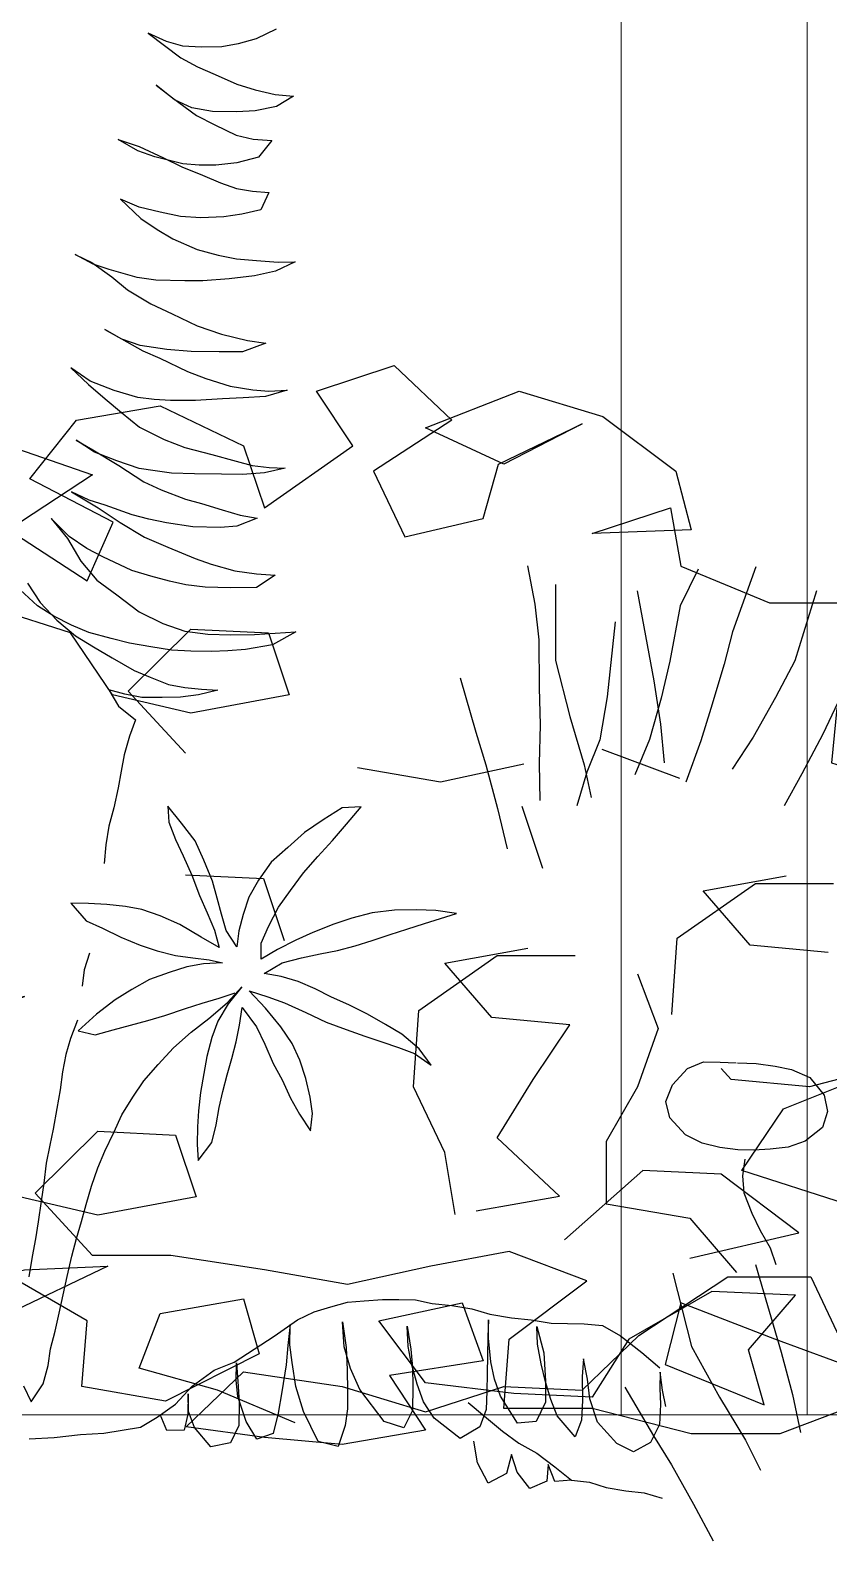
# Model space of a CAD drawing. Header units: metres. Extents: x -58 to 722, y -1100 to 345.
# Drawn here: x 31.441 to 31.763, y 123.288 to 123.897 of the extents above; entities that cross this region are included whole.
import ezdxf

# ---------------------------------------------------------------- set-up
doc = ezdxf.new("R2010")
doc.units = ezdxf.units.M
doc.header["$MEASUREMENT"] = 0
doc.layers.add('FSR_ARQ_005VEGETACION', color=64, linetype='Continuous')
doc.layers.add('FSR_ARQ_028JARDINERAS', color=133, linetype='Continuous')
doc.layers.add('FSR_ARQ_013VENTANAS', color=4, linetype='Continuous', lineweight=5)

# ---------------------------------------------------------------- blocks, each defined once
blk = doc.blocks.new('arbustos 01')
at = {"layer": 'FSR_ARQ_005VEGETACION', "color": 103}
for p, q in [((189.25576, -31.45133), (189.24681, -31.45566)), ((189.20661, -31.45682), (189.19845, -31.45312)), ((189.19845, -31.45312), (189.20573, -31.45869)), ((189.20573, -31.45869), (189.21301, -31.46426)), ((189.21393, -31.45897), (189.20661, -31.45682)), ((189.22213, -31.45943), (189.21393, -31.45897)), ((189.23137, -31.45921), (189.22213, -31.45943)), ((189.23874, -31.45794), (189.23137, -31.45921)), ((189.24681, -31.45566), (189.23874, -31.45794)), ((189.21301, -31.46426), (189.22047, -31.46829)), ((189.22047, -31.46829), (189.22846, -31.47165)), ((189.22846, -31.47165), (189.23815, -31.47606)), ((189.21019, -31.48303), (189.20207, -31.47642)), ((189.20207, -31.47642), (189.20934, -31.48216)), ((189.23815, -31.47606), (189.24632, -31.47856)), ((189.24632, -31.47856), (189.25536, -31.48057)), ((189.20934, -31.48216), (189.22001, -31.49)), ((189.218, -31.48656), (189.21019, -31.48303)), ((189.22721, -31.48822), (189.218, -31.48656)), ((189.25597, -31.48605), (189.24637, -31.48797)), ((189.25536, -31.48057), (189.26355, -31.48136)), ((189.26355, -31.48136), (189.25597, -31.48605)), ((189.22001, -31.49), (189.22833, -31.49422)), ((189.23815, -31.48837), (189.22721, -31.48822)), ((189.24637, -31.48797), (189.23815, -31.48837)), ((189.22833, -31.49422), (189.23784, -31.49879)), ((189.23784, -31.49879), (189.24551, -31.50061)), ((189.1938, -31.50589), (189.18498, -31.50081)), ((189.18498, -31.50081), (189.19434, -31.50385)), ((189.20146, -31.50856), (189.1938, -31.50589)), ((189.19434, -31.50385), (189.20522, -31.50895)), ((189.24551, -31.50061), (189.25388, -31.50123)), ((189.25388, -31.50123), (189.2478, -31.50868)), ((189.2139, -31.51163), (189.20146, -31.50856)), ((189.20522, -31.50895), (189.21354, -31.513)), ((189.21354, -31.513), (189.22272, -31.51671)), ((189.22124, -31.51225), (189.2139, -31.51163)), ((189.22877, -31.51235), (189.22124, -31.51225)), ((189.23819, -31.51128), (189.22877, -31.51235)), ((189.2478, -31.50868), (189.23819, -31.51128)), ((189.22272, -31.51671), (189.23088, -31.52024)), ((189.23088, -31.52024), (189.23803, -31.52273)), ((189.23803, -31.52273), (189.2452, -31.52386)), ((189.2452, -31.52386), (189.25254, -31.52447)), ((189.25254, -31.52447), (189.24884, -31.53228)), ((189.19432, -31.53103), (189.18599, -31.5275)), ((189.18599, -31.5275), (189.1951, -31.53617)), ((189.20386, -31.53338), (189.19432, -31.53103)), ((189.2129, -31.53522), (189.20386, -31.53338)), ((189.24884, -31.53228), (189.24044, -31.53422)), ((189.1951, -31.53617), (189.20239, -31.54106)), ((189.22195, -31.53585), (189.2129, -31.53522)), ((189.23239, -31.53548), (189.22195, -31.53585)), ((189.24044, -31.53422), (189.23239, -31.53548)), ((189.20239, -31.54106), (189.20951, -31.54526)), ((189.20951, -31.54526), (189.22039, -31.55002)), ((189.17379, -31.55657), (189.16564, -31.55236)), ((189.16564, -31.55236), (189.17312, -31.55588)), ((189.22039, -31.55002), (189.22976, -31.55254)), ((189.22976, -31.55254), (189.23794, -31.55419)), ((189.23794, -31.55419), (189.247, -31.555)), ((189.17312, -31.55588), (189.18209, -31.56233)), ((189.18094, -31.55906), (189.17379, -31.55657)), ((189.19355, -31.56265), (189.18094, -31.55906)), ((189.25548, -31.55973), (189.24605, -31.56183)), ((189.247, -31.555), (189.25673, -31.55582)), ((189.26426, -31.55558), (189.25548, -31.55973)), ((189.25673, -31.55582), (189.26426, -31.55558)), ((189.18209, -31.56233), (189.1892, -31.56807)), ((189.20191, -31.56379), (189.19355, -31.56265)), ((189.2149, -31.56414), (189.20191, -31.56379)), ((189.22293, -31.56408), (189.2149, -31.56414)), ((189.23474, -31.56321), (189.22293, -31.56408)), ((189.24605, -31.56183), (189.23474, -31.56321)), ((189.1892, -31.56807), (189.19954, -31.57436)), ((189.19954, -31.57436), (189.20923, -31.57894)), ((189.20923, -31.57894), (189.22044, -31.58422)), ((189.18667, -31.59026), (189.17904, -31.58588)), ((189.17904, -31.58588), (189.18888, -31.59149)), ((189.22044, -31.58422), (189.23133, -31.58796)), ((189.23133, -31.58796), (189.24292, -31.59085)), ((189.19484, -31.5931), (189.18667, -31.59026)), ((189.18888, -31.59149), (189.19601, -31.59551)), ((189.20679, -31.59481), (189.19484, -31.5931)), ((189.21772, -31.59581), (189.20679, -31.59481)), ((189.25111, -31.59199), (189.24063, -31.59595)), ((189.24292, -31.59085), (189.25111, -31.59199)), ((189.19601, -31.59551), (189.20366, -31.5987)), ((189.20366, -31.5987), (189.21606, -31.60468)), ((189.2302, -31.59598), (189.21772, -31.59581)), ((189.24063, -31.59595), (189.2302, -31.59598)), ((189.1724, -31.60904), (189.16376, -31.60311)), ((189.16376, -31.60311), (189.17169, -31.61057)), ((189.21606, -31.60468), (189.22422, -31.60787)), ((189.22422, -31.60787), (189.23512, -31.61126)), ((189.17169, -31.61057), (189.17913, -31.617)), ((189.18311, -31.61329), (189.1724, -31.60904)), ((189.19384, -31.61634), (189.18311, -31.61329)), ((189.23512, -31.61126), (189.24535, -31.61294)), ((189.24535, -31.61294), (189.25253, -31.61355)), ((189.26074, -31.61315), (189.25096, -31.61592)), ((189.25253, -31.61355), (189.26074, -31.61315)), ((189.17913, -31.617), (189.1864, -31.62308)), ((189.20118, -31.6173), (189.19384, -31.61634)), ((189.20836, -31.61774), (189.20118, -31.6173)), ((189.21964, -31.61772), (189.20836, -31.61774)), ((189.23179, -31.61703), (189.21964, -31.61772)), ((189.24103, -31.61647), (189.23179, -31.61703)), ((189.25096, -31.61592), (189.24103, -31.61647)), ((189.1864, -31.62308), (189.19452, -31.62969)), ((189.17436, -31.64087), (189.16623, -31.63546)), ((189.16623, -31.63546), (189.17369, -31.63984)), ((189.19452, -31.62969), (189.20556, -31.63514)), ((189.20556, -31.63514), (189.21491, -31.63886)), ((189.17369, -31.63984), (189.18522, -31.64683)), ((189.18439, -31.64477), (189.17436, -31.64087)), ((189.21491, -31.63886), (189.22701, -31.64193)), ((189.22701, -31.64193), (189.23791, -31.64498)), ((189.19444, -31.64816), (189.18439, -31.64477)), ((189.18522, -31.64683), (189.19641, -31.65417)), ((189.2016, -31.64928), (189.19444, -31.64816)), ((189.23791, -31.64498), (189.24507, -31.64679)), ((189.24507, -31.64679), (189.25258, -31.64775)), ((189.25975, -31.64802), (189.25049, -31.65011)), ((189.25258, -31.64775), (189.25975, -31.64802)), ((189.19641, -31.65417), (189.20422, -31.65769)), ((189.20894, -31.65023), (189.2016, -31.64928)), ((189.2192, -31.65054), (189.20894, -31.65023)), ((189.23133, -31.65071), (189.2192, -31.65054)), ((189.24074, -31.65084), (189.23133, -31.65071)), ((189.25049, -31.65011), (189.24074, -31.65084)), ((189.17202, -31.66238), (189.16403, -31.65869)), ((189.16403, -31.65869), (189.17607, -31.66586)), ((189.17916, -31.6647), (189.17202, -31.66238)), ((189.20422, -31.65769), (189.21511, -31.66194)), ((189.21511, -31.66194), (189.22226, -31.66392)), ((189.17607, -31.66586), (189.1859, -31.67232)), ((189.19125, -31.66897), (189.17916, -31.6647)), ((189.19874, -31.67095), (189.19125, -31.66897)), ((189.22226, -31.66392), (189.23163, -31.66678)), ((189.23163, -31.66678), (189.23963, -31.66912)), ((189.23963, -31.66912), (189.24731, -31.67042)), ((189.16307, -31.67868), (189.15498, -31.67053)), ((189.15498, -31.67053), (189.16221, -31.67952)), ((189.1859, -31.67232), (189.19675, -31.67896)), ((189.20659, -31.6726), (189.19874, -31.67095)), ((189.21836, -31.6743), (189.20659, -31.6726)), ((189.23084, -31.67464), (189.21836, -31.6743)), ((189.2382, -31.67405), (189.23084, -31.67464)), ((189.24731, -31.67042), (189.2382, -31.67405)), ((189.16221, -31.67952), (189.16822, -31.68969)), ((189.17087, -31.68408), (189.16307, -31.67868)), ((189.19675, -31.67896), (189.20729, -31.68338)), ((189.16822, -31.68969), (189.17546, -31.69817)), ((189.17817, -31.68777), (189.17087, -31.68408)), ((189.19108, -31.69393), (189.17817, -31.68777)), ((189.20729, -31.68338), (189.21954, -31.68851)), ((189.21954, -31.68851), (189.22668, -31.691)), ((189.19959, -31.69644), (189.19108, -31.69393)), ((189.20794, -31.69861), (189.19959, -31.69644)), ((189.22668, -31.691), (189.23724, -31.69405)), ((189.23724, -31.69405), (189.24697, -31.69538)), ((189.25534, -31.696), (189.24689, -31.70153)), ((189.24697, -31.69538), (189.25534, -31.696)), ((189.1488, -31.70977), (189.13918, -31.70075)), ((189.14432, -31.69962), (189.15002, -31.70825)), ((189.17546, -31.69817), (189.18443, -31.70479)), ((189.21527, -31.70025), (189.20794, -31.69861)), ((189.22398, -31.70139), (189.21527, -31.70025)), ((189.23526, -31.70171), (189.22398, -31.70139)), ((189.24689, -31.70153), (189.23526, -31.70171)), ((189.15609, -31.71432), (189.1488, -31.70977)), ((189.15002, -31.70825), (189.15743, -31.71622)), ((189.18443, -31.70479), (189.19442, -31.71244)), ((189.16407, -31.71836), (189.15609, -31.71432)), ((189.15743, -31.71622), (189.16589, -31.72317)), ((189.19442, -31.71244), (189.20495, -31.71772)), ((189.17189, -31.72171), (189.16407, -31.71836)), ((189.16589, -31.72317), (189.17386, -31.72807)), ((189.18177, -31.72441), (189.17189, -31.72171)), ((189.20495, -31.71772), (189.21482, -31.7211)), ((189.21482, -31.7211), (189.22523, -31.72244)), ((189.22523, -31.72244), (189.23548, -31.72275)), ((189.23548, -31.72275), (189.24609, -31.72255)), ((189.24609, -31.72255), (189.25533, -31.72199)), ((189.26457, -31.72143), (189.25406, -31.72727)), ((189.25533, -31.72199), (189.26457, -31.72143)), ((189.19012, -31.72641), (189.18177, -31.72441)), ((189.19968, -31.72807), (189.19012, -31.72641)), ((189.20889, -31.72957), (189.19968, -31.72807)), ((189.2176, -31.73003), (189.20889, -31.72957)), ((189.22683, -31.73015), (189.2176, -31.73003)), ((189.23419, -31.72991), (189.22683, -31.73015)), ((189.24206, -31.72933), (189.23419, -31.72991)), ((189.25406, -31.72727), (189.24206, -31.72933))]:
    blk.add_line(p, q, dxfattribs=at)
at = {"layer": 'FSR_ARQ_005VEGETACION', "color": 104}
for p, q in [((189.36845, -31.69174), (189.37175, -31.709)), ((189.44489, -31.69324), (189.43688, -31.70968)), ((189.47072, -31.6923), (189.46024, -31.72136)), ((189.38101, -31.70024), (189.38097, -31.73427)), ((189.41752, -31.70304), (189.42497, -31.74328)), ((189.49785, -31.70297), (189.48825, -31.73436)), ((189.37175, -31.709), (189.37347, -31.72497)), ((189.43688, -31.70968), (189.43218, -31.73452)), ((189.40765, -31.71693), (189.40408, -31.75051)), ((189.46024, -31.72136), (189.45646, -31.73582)), ((189.17386, -31.72807), (189.18234, -31.73297)), ((189.37347, -31.72497), (189.37369, -31.74644)), ((189.18234, -31.73297), (189.19218, -31.73874)), ((189.38097, -31.73427), (189.38734, -31.75934)), ((189.43218, -31.73452), (189.42835, -31.75106)), ((189.45646, -31.73582), (189.45048, -31.75578)), ((189.48825, -31.73436), (189.47957, -31.75079)), ((189.19218, -31.73874), (189.19932, -31.74175)), ((189.19932, -31.74175), (189.20748, -31.74494)), ((189.33819, -31.74206), (189.34527, -31.76633)), ((189.42497, -31.74328), (189.428, -31.76274)), ((189.18793, -31.74929), (189.18078, -31.74731)), ((189.18078, -31.74731), (189.18512, -31.75472)), ((189.19561, -31.75076), (189.18793, -31.74929)), ((189.21288, -31.75065), (189.20467, -31.75088)), ((189.20748, -31.74494), (189.21482, -31.7464)), ((189.22093, -31.74957), (189.21288, -31.75065)), ((189.21482, -31.7464), (189.22233, -31.74702)), ((189.22968, -31.74746), (189.22093, -31.74957)), ((189.22233, -31.74702), (189.22968, -31.74746)), ((189.37369, -31.74644), (189.37402, -31.76307)), ((189.40408, -31.75051), (189.40088, -31.76983)), ((189.51013, -31.74731), (189.50068, -31.76719)), ((189.18512, -31.75472), (189.19274, -31.76081)), ((189.20467, -31.75088), (189.19561, -31.75076)), ((189.42835, -31.75106), (189.42309, -31.76964)), ((189.45048, -31.75578), (189.44601, -31.77022)), ((189.47957, -31.75079), (189.46948, -31.76858)), ((189.19274, -31.76081), (189.19007, -31.76819)), ((189.37402, -31.76307), (189.37363, -31.78038)), ((189.38734, -31.75934), (189.39379, -31.78096)), ((189.428, -31.76274), (189.4297, -31.7801)), ((189.19007, -31.76819), (189.18773, -31.77654)), ((189.34527, -31.76633), (189.34979, -31.78098)), ((189.40088, -31.76983), (189.39502, -31.78425)), ((189.42309, -31.76964), (189.41651, -31.78543)), ((189.44601, -31.77022), (189.43936, -31.78878)), ((189.46948, -31.76858), (189.46016, -31.78292)), ((189.50068, -31.76719), (189.49129, -31.78499)), ((189.18773, -31.77654), (189.18627, -31.78387)), ((189.18627, -31.78387), (189.18497, -31.79121)), ((189.34979, -31.78098), (189.3549, -31.80049)), ((189.37363, -31.78038), (189.37396, -31.79701)), ((189.39502, -31.78425), (189.39053, -31.79939)), ((189.39379, -31.78096), (189.39693, -31.79557)), ((189.18497, -31.79121), (189.18297, -31.80024)), ((189.49129, -31.78499), (189.48335, -31.79936)), ((189.18297, -31.80024), (189.1808, -31.80842)), ((189.21333, -31.80708), (189.20722, -31.79955)), ((189.20722, -31.79955), (189.20775, -31.80674)), ((189.2854, -31.80017), (189.27682, -31.80555)), ((189.29383, -31.79975), (189.2854, -31.80017)), ((189.28734, -31.80755), (189.29383, -31.79975)), ((189.3549, -31.80049), (189.35935, -31.81859)), ((189.1808, -31.80842), (189.17949, -31.81678)), ((189.20775, -31.80674), (189.21066, -31.8144)), ((189.21942, -31.81505), (189.21333, -31.80708)), ((189.2685, -31.81129), (189.26096, -31.81801)), ((189.27682, -31.80555), (189.2685, -31.81129)), ((189.28104, -31.81491), (189.28734, -31.80755)), ((189.17949, -31.81678), (189.1787, -31.82515)), ((189.21066, -31.8144), (189.2141, -31.82172)), ((189.22338, -31.82371), (189.21942, -31.81505)), ((189.26096, -31.81801), (189.25351, -31.82465)), ((189.27438, -31.82209), (189.28104, -31.81491)), ((189.2141, -31.82172), (189.21806, -31.83037)), ((189.22724, -31.83315), (189.22338, -31.82371)), ((189.25351, -31.82465), (189.24782, -31.83264)), ((189.26808, -31.82937), (189.27438, -31.82209)), ((189.21806, -31.83037), (189.22149, -31.83946)), ((189.26221, -31.83726), (189.26808, -31.82937)), ((189.22936, -31.84072), (189.22724, -31.83315)), ((189.24782, -31.83264), (189.24355, -31.84029)), ((189.25678, -31.84481), (189.26221, -31.83726)), ((189.17161, -31.84304), (189.16372, -31.84302)), ((189.16372, -31.84302), (189.17062, -31.85083)), ((189.17994, -31.84351), (189.17161, -31.84304)), ((189.18826, -31.8445), (189.17994, -31.84351)), ((189.1956, -31.84585), (189.18826, -31.8445)), ((189.22149, -31.83946), (189.22484, -31.84722)), ((189.23121, -31.84792), (189.22936, -31.84072)), ((189.24355, -31.84029), (189.24096, -31.84797)), ((189.25232, -31.85344), (189.25678, -31.84481)), ((189.17062, -31.85083), (189.17802, -31.85421)), ((189.20381, -31.8487), (189.1956, -31.84585)), ((189.21262, -31.85255), (189.20381, -31.8487)), ((189.22484, -31.84722), (189.2281, -31.85506)), ((189.23333, -31.85522), (189.23121, -31.84792)), ((189.24096, -31.84797), (189.23909, -31.85539)), ((189.2897, -31.84961), (189.28168, -31.85233)), ((189.29886, -31.84734), (189.2897, -31.84961)), ((189.30881, -31.84605), (189.29886, -31.84734)), ((189.31865, -31.84592), (189.30881, -31.84605)), ((189.31428, -31.85455), (189.3222, -31.852)), ((189.32733, -31.84622), (189.31865, -31.84592)), ((189.3222, -31.852), (189.32941, -31.84988)), ((189.33662, -31.84758), (189.32733, -31.84622)), ((189.32941, -31.84988), (189.33662, -31.84758)), ((189.17802, -31.85421), (189.18621, -31.85813)), ((189.18621, -31.85813), (189.19485, -31.86179)), ((189.22212, -31.85817), (189.21262, -31.85255)), ((189.2303, -31.86289), (189.22212, -31.85817)), ((189.2281, -31.85506), (189.2303, -31.86289)), ((189.2381, -31.86256), (189.23333, -31.85522)), ((189.23909, -31.85539), (189.2381, -31.86256)), ((189.24903, -31.86084), (189.25232, -31.85344)), ((189.27215, -31.8561), (189.26465, -31.85955)), ((189.28168, -31.85233), (189.27215, -31.8561)), ((189.29878, -31.85975), (189.3068, -31.85693)), ((189.3068, -31.85693), (189.31428, -31.85455)), ((189.17206, -31.86534), (189.16974, -31.87283)), ((189.19485, -31.86179), (189.20244, -31.86429)), ((189.20244, -31.86429), (189.21066, -31.86635)), ((189.24902, -31.86802), (189.24903, -31.86084)), ((189.25644, -31.86369), (189.24902, -31.86802)), ((189.26465, -31.85955), (189.25644, -31.86369)), ((189.27556, -31.86573), (189.2833, -31.86415)), ((189.2833, -31.86415), (189.29112, -31.86212)), ((189.29112, -31.86212), (189.29878, -31.85975)), ((189.21582, -31.87156), (189.2079, -31.87403)), ((189.21066, -31.86635), (189.21836, -31.86752)), ((189.22328, -31.87016), (189.21582, -31.87156)), ((189.21836, -31.86752), (189.22579, -31.86842)), ((189.2318, -31.86965), (189.22328, -31.87016)), ((189.22579, -31.86842), (189.2318, -31.86965)), ((189.25035, -31.87443), (189.25849, -31.86966)), ((189.25849, -31.86966), (189.2672, -31.86747)), ((189.2672, -31.86747), (189.27556, -31.86573)), ((189.16974, -31.87283), (189.16878, -31.88017)), ((189.19899, -31.8771), (189.19104, -31.8816)), ((189.2079, -31.87403), (189.19899, -31.8771)), ((189.25805, -31.87577), (189.25035, -31.87443)), ((189.26564, -31.878), (189.25805, -31.87577)), ((189.27331, -31.8813), (189.26564, -31.878)), ((189.19104, -31.8816), (189.18362, -31.88629)), ((189.2226, -31.8877), (189.23026, -31.8855)), ((189.23026, -31.8855), (189.23747, -31.8832)), ((189.23377, -31.88768), (189.24043, -31.8805)), ((189.24043, -31.8805), (189.23421, -31.88804)), ((189.25103, -31.88995), (189.24369, -31.88222)), ((189.24369, -31.88222), (189.25207, -31.88491)), ((189.25207, -31.88491), (189.25948, -31.88767)), ((189.28062, -31.88503), (189.27331, -31.8813)), ((189.28828, -31.8885), (189.28062, -31.88503)), ((189.1752, -31.89273), (189.16712, -31.90016)), ((189.18362, -31.88629), (189.1752, -31.89273)), ((189.20595, -31.89333), (189.21512, -31.89017)), ((189.21512, -31.89017), (189.2226, -31.8877)), ((189.22561, -31.89466), (189.23377, -31.88768)), ((189.23421, -31.88804), (189.22967, -31.89586)), ((189.23931, -31.89768), (189.24048, -31.88972)), ((189.24048, -31.88972), (189.24702, -31.89832)), ((189.25783, -31.89837), (189.25103, -31.88995)), ((189.25948, -31.88767), (189.269, -31.89197)), ((189.269, -31.89197), (189.27825, -31.89626)), ((189.29674, -31.8927), (189.28828, -31.8885)), ((189.30483, -31.89733), (189.29674, -31.8927)), ((189.1668, -31.89543), (189.16361, -31.90359)), ((189.18281, -31.89966), (189.19047, -31.89755)), ((189.19047, -31.89755), (189.19821, -31.89553)), ((189.19821, -31.89553), (189.20595, -31.89333)), ((189.21773, -31.90076), (189.22561, -31.89466)), ((189.22967, -31.89586), (189.22691, -31.90318)), ((189.23788, -31.90511), (189.23931, -31.89768)), ((189.24702, -31.89832), (189.25072, -31.90608)), ((189.26296, -31.9058), (189.25783, -31.89837)), ((189.27825, -31.89626), (189.28707, -31.89957)), ((189.31204, -31.90159), (189.30483, -31.89733)), ((189.16361, -31.90359), (189.16146, -31.91075)), ((189.16712, -31.90016), (189.17463, -31.90194)), ((189.17463, -31.90194), (189.18281, -31.89966)), ((189.20974, -31.90774), (189.21773, -31.90076)), ((189.22691, -31.90318), (189.22476, -31.91167)), ((189.23592, -31.91262), (189.23788, -31.90511)), ((189.25072, -31.90608), (189.2545, -31.91482)), ((189.26632, -31.91329), (189.26296, -31.9058)), ((189.28707, -31.89957), (189.29554, -31.90261)), ((189.29554, -31.90261), (189.30313, -31.90511)), ((189.30313, -31.90511), (189.31054, -31.9076)), ((189.31984, -31.90817), (189.31204, -31.90159)), ((189.16146, -31.91075), (189.15999, -31.91859)), ((189.2029, -31.91527), (189.20974, -31.90774)), ((189.22476, -31.91167), (189.22342, -31.91927)), ((189.23387, -31.91986), (189.23592, -31.91262)), ((189.31054, -31.9076), (189.31777, -31.91036)), ((189.31777, -31.91036), (189.32524, -31.9156)), ((189.32524, -31.9156), (189.31984, -31.90817)), ((189.15999, -31.91859), (189.15902, -31.92661)), ((189.19642, -31.92254), (189.2029, -31.91527)), ((189.22342, -31.91927), (189.22188, -31.92776)), ((189.23182, -31.92736), (189.23387, -31.91986)), ((189.2545, -31.91482), (189.25839, -31.92214)), ((189.26904, -31.92158), (189.26632, -31.91329)), ((189.43338, -31.92436), (189.44014, -31.91699)), ((189.44014, -31.91699), (189.44732, -31.91407)), ((189.44732, -31.91407), (189.45478, -31.91417)), ((189.45478, -31.91417), (189.46191, -31.91443)), ((189.46255, -31.91444), (189.47079, -31.91487)), ((189.47079, -31.91487), (189.47935, -31.91594)), ((189.47935, -31.91594), (189.48662, -31.91746)), ((189.48662, -31.91746), (189.49498, -31.92107)), ((189.15902, -31.92661), (189.15754, -31.93497)), ((189.19162, -31.92983), (189.19642, -31.92254)), ((189.25839, -31.92214), (189.26227, -31.93026)), ((189.27097, -31.92994), (189.26904, -31.92158)), ((189.43042, -31.93177), (189.43338, -31.92436)), ((189.49498, -31.92107), (189.50138, -31.92893)), ((189.18664, -31.93774), (189.19162, -31.92983)), ((189.22188, -31.92776), (189.22097, -31.93599)), ((189.23021, -31.93452), (189.23182, -31.92736)), ((189.26227, -31.93026), (189.26625, -31.9375)), ((189.27202, -31.93713), (189.27097, -31.92994)), ((189.43222, -31.9391), (189.43042, -31.93177)), ((189.50138, -31.92893), (189.50287, -31.93625)), ((189.15754, -31.93497), (189.15588, -31.94418)), ((189.18307, -31.94576), (189.18664, -31.93774)), ((189.22097, -31.93599), (189.22052, -31.94317)), ((189.22896, -31.94222), (189.23021, -31.93452)), ((189.26625, -31.9375), (189.27121, -31.94492)), ((189.27121, -31.94492), (189.27202, -31.93713)), ((189.43926, -31.94681), (189.43222, -31.9391)), ((189.50287, -31.93625), (189.50055, -31.94351)), ((189.15588, -31.94418), (189.15441, -31.95134)), ((189.17897, -31.95413), (189.18307, -31.94576)), ((189.22052, -31.94317), (189.22033, -31.95097)), ((189.22698, -31.95026), (189.22896, -31.94222)), ((189.44667, -31.95056), (189.43926, -31.94681)), ((189.50055, -31.94351), (189.49285, -31.9496)), ((189.15441, -31.95134), (189.15276, -31.95953)), ((189.22033, -31.95097), (189.22085, -31.95833)), ((189.22085, -31.95833), (189.22698, -31.95026)), ((189.45457, -31.95241), (189.44667, -31.95056)), ((189.46265, -31.95347), (189.45457, -31.95241)), ((189.46979, -31.95357), (189.46265, -31.95347)), ((189.47709, -31.95319), (189.46979, -31.95357)), ((189.4852, -31.95235), (189.47709, -31.95319)), ((189.49285, -31.9496), (189.4852, -31.95235)), ((189.15276, -31.95953), (189.15162, -31.9684)), ((189.17586, -31.96153), (189.17897, -31.95413)), ((189.46577, -31.95764), (189.46472, -31.96508)), ((189.17309, -31.96974), (189.17586, -31.96153)), ((189.46472, -31.96508), (189.4654, -31.97271)), ((189.15162, -31.9684), (189.15048, -31.97642)), ((189.17067, -31.97795), (189.17309, -31.96974)), ((189.4654, -31.97271), (189.46893, -31.9818)), ((189.15048, -31.97642), (189.14916, -31.98581)), ((189.16853, -31.98555), (189.17067, -31.97795)), ((189.14916, -31.98581), (189.14786, -31.99332)), ((189.16638, -31.99314), (189.16853, -31.98555)), ((189.46893, -31.9818), (189.47263, -31.98962)), ((189.14786, -31.99332), (189.14638, -32.00133)), ((189.16424, -32.00118), (189.16638, -31.99314)), ((189.47263, -31.98962), (189.47713, -31.99746)), ((189.47713, -31.99746), (189.47973, -32.00479)), ((189.14638, -32.00133), (189.14489, -32.01037)), ((189.16216, -32.01028), (189.16424, -32.00118)), ((189.47053, -32.00482), (189.48213, -32.04407)), ((189.47053, -32.00482), (189.48213, -32.04407)), ((189.16028, -32.01841), (189.16216, -32.01028)), ((189.43345, -32.0087), (189.44194, -32.04165)), ((189.43345, -32.0087), (189.44194, -32.04165)), ((189.15857, -32.02664), (189.16028, -32.01841)), ((189.28777, -32.02178), (189.2952, -32.02114)), ((189.2952, -32.02114), (189.30338, -32.02051)), ((189.30338, -32.02051), (189.3108, -32.02061)), ((189.3108, -32.02061), (189.31822, -32.02071)), ((189.31822, -32.02071), (189.32563, -32.02229)), ((189.15669, -32.03468), (189.15857, -32.02664)), ((189.26538, -32.02964), (189.27286, -32.02603)), ((189.27286, -32.02603), (189.28031, -32.0239)), ((189.28031, -32.0239), (189.28777, -32.02178)), ((189.32563, -32.02229), (189.33453, -32.02316)), ((189.33453, -32.02316), (189.34341, -32.02476)), ((189.34341, -32.02476), (189.35155, -32.0271)), ((189.35155, -32.0271), (189.36118, -32.02872)), ((189.15472, -32.04272), (189.15669, -32.03468)), ((189.25489, -32.03692), (189.26538, -32.02964)), ((189.26198, -32.0318), (189.26095, -32.04113)), ((189.26186, -32.04084), (189.26198, -32.0318)), ((189.28627, -32.04178), (189.28552, -32.03061)), ((189.28552, -32.03061), (189.28717, -32.04209)), ((189.31492, -32.04156), (189.31444, -32.03251)), ((189.31444, -32.03251), (189.31611, -32.04279)), ((189.35096, -32.02969), (189.35056, -32.03722)), ((189.35085, -32.03783), (189.35096, -32.02969)), ((189.36118, -32.02872), (189.37008, -32.02958)), ((189.37008, -32.02958), (189.37897, -32.03118)), ((189.37282, -32.04054), (189.37263, -32.0327)), ((189.37263, -32.0327), (189.37579, -32.0445)), ((189.37897, -32.03118), (189.38639, -32.03129)), ((189.38639, -32.03129), (189.39381, -32.03139)), ((189.39381, -32.03139), (189.40197, -32.03224)), ((189.40197, -32.03224), (189.41008, -32.0368)), ((189.2459, -32.04274), (189.25489, -32.03692)), ((189.26095, -32.04113), (189.26023, -32.04987)), ((189.26296, -32.0487), (189.26186, -32.04084)), ((189.31633, -32.04882), (189.31492, -32.04156)), ((189.35056, -32.03722), (189.35044, -32.04566)), ((189.35191, -32.0484), (189.35085, -32.03783)), ((189.37451, -32.04931), (189.37282, -32.04054)), ((189.41008, -32.0368), (189.41963, -32.04436)), ((189.44194, -32.04165), (189.4544, -32.06433)), ((189.44194, -32.04165), (189.4544, -32.06433)), ((189.15355, -32.05015), (189.15472, -32.04272)), ((189.23691, -32.04856), (189.2459, -32.04274)), ((189.28915, -32.05147), (189.28627, -32.04178)), ((189.28717, -32.04209), (189.28764, -32.05205)), ((189.31611, -32.04279), (189.3169, -32.05094)), ((189.35044, -32.04566), (189.35033, -32.0538)), ((189.35361, -32.05626), (189.35191, -32.0484)), ((189.37579, -32.0445), (189.37652, -32.05717)), ((189.39354, -32.04715), (189.39283, -32.05498)), ((189.39523, -32.05622), (189.39354, -32.04715)), ((189.41963, -32.04436), (189.4277, -32.05115)), ((189.48213, -32.04407), (189.48718, -32.0631)), ((189.48213, -32.04407), (189.48718, -32.0631)), ((189.1514, -32.05828), (189.15355, -32.05015)), ((189.2182, -32.05944), (189.22795, -32.05215)), ((189.22795, -32.05215), (189.23691, -32.04856)), ((189.23782, -32.0568), (189.23793, -32.04896)), ((189.23793, -32.04896), (189.23869, -32.05952)), ((189.26023, -32.04987), (189.25826, -32.0619)), ((189.26462, -32.05958), (189.26296, -32.0487)), ((189.28764, -32.05205), (189.28781, -32.0614)), ((189.29325, -32.06087), (189.28915, -32.05147)), ((189.31891, -32.0585), (189.31633, -32.04882)), ((189.3169, -32.05094), (189.31709, -32.05938)), ((189.35033, -32.0538), (189.35022, -32.06164)), ((189.37651, -32.05748), (189.37451, -32.04931)), ((189.39283, -32.05498), (189.39298, -32.06584)), ((189.42783, -32.05305), (189.42774, -32.06028)), ((189.42893, -32.0612), (189.42783, -32.05305)), ((189.14252, -32.05924), (189.14601, -32.06647)), ((189.14601, -32.06647), (189.1514, -32.05828)), ((189.21067, -32.06751), (189.2182, -32.05944)), ((189.23863, -32.06405), (189.23782, -32.0568)), ((189.23869, -32.05952), (189.23919, -32.06677)), ((189.25826, -32.0619), (189.25662, -32.07153)), ((189.26809, -32.07078), (189.26462, -32.05958)), ((189.28781, -32.0614), (189.2877, -32.06954)), ((189.30421, -32.07519), (189.29325, -32.06087)), ((189.31709, -32.05938), (189.31694, -32.07024)), ((189.32182, -32.06638), (189.31891, -32.0585)), ((189.35022, -32.06164), (189.34981, -32.06978)), ((189.35623, -32.06383), (189.35361, -32.05626)), ((189.37652, -32.05717), (189.37639, -32.06652)), ((189.37882, -32.06535), (189.37651, -32.05748)), ((189.39631, -32.06498), (189.39523, -32.05622)), ((189.41198, -32.05987), (189.42493, -32.0816)), ((189.41198, -32.05987), (189.42493, -32.0816)), ((189.42774, -32.06028), (189.42794, -32.06752)), ((189.43034, -32.06846), (189.42893, -32.0612)), ((189.20242, -32.07334), (189.21067, -32.06751)), ((189.21633, -32.06284), (189.21621, -32.07188)), ((189.21653, -32.07068), (189.21633, -32.06284)), ((189.2424, -32.07525), (189.23863, -32.06405)), ((189.23919, -32.06677), (189.23906, -32.07702)), ((189.32654, -32.07368), (189.32182, -32.06638)), ((189.34175, -32.06676), (189.34909, -32.0728)), ((189.3639, -32.076), (189.35623, -32.06383)), ((189.37639, -32.06652), (189.37235, -32.07521)), ((189.38174, -32.07262), (189.37882, -32.06535)), ((189.39298, -32.06584), (189.39256, -32.07458)), ((189.39979, -32.07558), (189.39631, -32.06498)), ((189.42794, -32.06752), (189.42751, -32.07656)), ((189.4544, -32.06433), (189.46606, -32.08364)), ((189.4544, -32.06433), (189.46606, -32.08364)), ((189.48718, -32.0631), (189.49067, -32.08019)), ((189.48718, -32.0631), (189.49067, -32.08019)), ((189.19493, -32.07769), (189.20242, -32.07334)), ((189.20676, -32.07929), (189.20384, -32.07202)), ((189.21621, -32.07188), (189.2146, -32.0791)), ((189.21914, -32.07795), (189.21653, -32.07068)), ((189.24711, -32.08316), (189.2424, -32.07525)), ((189.25662, -32.07153), (189.25439, -32.08054)), ((189.27454, -32.08413), (189.26809, -32.07078)), ((189.2877, -32.06954), (189.2867, -32.07706)), ((189.31292, -32.07802), (189.30421, -32.07519)), ((189.31694, -32.07024), (189.31292, -32.07802)), ((189.33818, -32.08289), (189.32654, -32.07368)), ((189.34981, -32.06978), (189.34699, -32.07758)), ((189.34909, -32.0728), (189.35717, -32.0796)), ((189.37235, -32.07521), (189.3639, -32.076)), ((189.38975, -32.08208), (189.38174, -32.07262)), ((189.39256, -32.07458), (189.38975, -32.08208)), ((189.15626, -32.08236), (189.16816, -32.08104)), ((189.16816, -32.08104), (189.17856, -32.08044)), ((189.17856, -32.08044), (189.18675, -32.07907)), ((189.18675, -32.07907), (189.19493, -32.07769)), ((189.2146, -32.0791), (189.20676, -32.07929)), ((189.22656, -32.0865), (189.21914, -32.07795)), ((189.23906, -32.07702), (189.23533, -32.08481)), ((189.25439, -32.08054), (189.24711, -32.08316)), ((189.2867, -32.07706), (189.28355, -32.08637)), ((189.34699, -32.07758), (189.33818, -32.08289)), ((189.35717, -32.0796), (189.36452, -32.08489)), ((189.4084, -32.08505), (189.39979, -32.07558)), ((189.42751, -32.07656), (189.42348, -32.08465)), ((189.42493, -32.0816), (189.43298, -32.09464)), ((189.42493, -32.0816), (189.43298, -32.09464)), ((189.14511, -32.08295), (189.15626, -32.08236)), ((189.23533, -32.08481), (189.22656, -32.0865)), ((189.28355, -32.08637), (189.27454, -32.08413)), ((189.34606, -32.09374), (189.34438, -32.08407)), ((189.36452, -32.08489), (189.37263, -32.08946)), ((189.41589, -32.08877), (189.4084, -32.08505)), ((189.42348, -32.08465), (189.41589, -32.08877)), ((189.46606, -32.08364), (189.47277, -32.097)), ((189.46606, -32.08364), (189.47277, -32.097)), ((189.35076, -32.10285), (189.34606, -32.09374)), ((189.36119, -32.09003), (189.35896, -32.09844)), ((189.36379, -32.0979), (189.36119, -32.09003)), ((189.37263, -32.08946), (189.38071, -32.09551)), ((189.37771, -32.09447), (189.37701, -32.102)), ((189.38062, -32.10205), (189.37771, -32.09447)), ((189.38071, -32.09551), (189.38805, -32.10155)), ((189.43298, -32.09464), (189.44282, -32.11224)), ((189.43298, -32.09464), (189.44282, -32.11224)), ((189.35896, -32.09844), (189.35076, -32.10285)), ((189.36942, -32.10522), (189.36379, -32.0979)), ((189.37701, -32.102), (189.36942, -32.10522)), ((189.38805, -32.10155), (189.38062, -32.10205)), ((189.38805, -32.10155), (189.39621, -32.1024)), ((189.39621, -32.1024), (189.4036, -32.10473)), ((189.4036, -32.10473), (189.41249, -32.10633)), ((189.41249, -32.10633), (189.42065, -32.10719)), ((189.42065, -32.10719), (189.42878, -32.10953)), ((189.44282, -32.11224), (189.45166, -32.12865)), ((189.44282, -32.11224), (189.45166, -32.12865))]:
    blk.add_line(p, q, dxfattribs=at)
blk = doc.blocks.new('arbusto 3 fsr')
at = {"layer": 'FSR_ARQ_005VEGETACION', "color": 126}
for p, q in [((279.87447, -32.42851), (279.90582, -32.41815)), ((279.90582, -32.41815), (279.92899, -32.44023)), ((279.88907, -32.45059), (279.87447, -32.42851)), ((279.91847, -32.44323), (279.95625, -32.42851)), ((279.95625, -32.42851), (279.98993, -32.43873)), ((279.7777, -32.44023), (279.81139, -32.43437)), ((279.81139, -32.43437), (279.84507, -32.45059)), ((279.75881, -32.46381), (279.7777, -32.44023)), ((279.92899, -32.44023), (279.89745, -32.46081)), ((279.95002, -32.45795), (279.91847, -32.44323)), ((279.94787, -32.45795), (279.98156, -32.44173)), ((279.98156, -32.44173), (279.95002, -32.45795)), ((279.98993, -32.43873), (280.01933, -32.46081)), ((279.7189, -32.46817), (279.75044, -32.45059)), ((279.75044, -32.45059), (279.78413, -32.46231)), ((279.84507, -32.45059), (279.85344, -32.47553)), ((279.85344, -32.47553), (279.88907, -32.45059)), ((279.89745, -32.46081), (279.9101, -32.48725)), ((279.94164, -32.47989), (279.94787, -32.45795)), ((280.01933, -32.46081), (280.02556, -32.48439)), ((279.78413, -32.46231), (279.75044, -32.48439)), ((279.7925, -32.48139), (279.75881, -32.46381)), ((279.66847, -32.48139), (279.70216, -32.47117)), ((279.70216, -32.47117), (279.7189, -32.49461)), ((279.7189, -32.49025), (279.7189, -32.46817)), ((279.9101, -32.48725), (279.94164, -32.47989)), ((279.98565, -32.48589), (280.01719, -32.47553)), ((280.01719, -32.47553), (280.02147, -32.49911)), ((279.66438, -32.50347), (279.66847, -32.48139)), ((279.75044, -32.48439), (279.78198, -32.50497)), ((279.78198, -32.50497), (279.7925, -32.48139)), ((280.02556, -32.48439), (279.98565, -32.48589)), ((279.72104, -32.51669), (279.7189, -32.49025)), ((279.7189, -32.49461), (279.72104, -32.51669)), ((279.64958, -32.52841), (279.66438, -32.50347)), ((280.02147, -32.49911), (280.0571, -32.51382)), ((279.77529, -32.526), (279.73343, -32.51265)), ((280.0571, -32.51382), (280.08865, -32.51382)), ((280.08865, -32.51382), (280.10968, -32.53577)), ((279.63498, -32.55049), (279.64958, -32.52841)), ((279.79223, -32.55094), (279.77529, -32.526)), ((279.79846, -32.54944), (279.82378, -32.5245)), ((279.82378, -32.5245), (279.85512, -32.526)), ((279.85512, -32.526), (279.8635, -32.55094)), ((279.65601, -32.5329), (279.69378, -32.52991)), ((279.67061, -32.55635), (279.65601, -32.5329)), ((279.69378, -32.52991), (279.67275, -32.55348)), ((280.10968, -32.53577), (280.11805, -32.56084)), ((279.64121, -32.57256), (279.63498, -32.55049)), ((279.82378, -32.5583), (279.79223, -32.55094)), ((279.82163, -32.57452), (279.79846, -32.54944)), ((279.8635, -32.55094), (279.82378, -32.5583)), ((279.59916, -32.58142), (279.62447, -32.55785)), ((279.62447, -32.55785), (279.6601, -32.5652)), ((279.67275, -32.55348), (279.64121, -32.57256)), ((279.69164, -32.57992), (279.67061, -32.55635)), ((280.08436, -32.55635), (280.08222, -32.57842)), ((280.11805, -32.56084), (280.08436, -32.55635)), ((279.6601, -32.5652), (279.69164, -32.57992)), ((280.02101, -32.58474), (279.98967, -32.57302)), ((279.6307, -32.60636), (279.59916, -32.58142)), ((279.92444, -32.58624), (279.89095, -32.58038)), ((279.95812, -32.57888), (279.92444, -32.58624)), ((280.08222, -32.57842), (280.11591, -32.58878)), ((280.11591, -32.58878), (280.14531, -32.61086)), ((279.95723, -32.59592), (279.96561, -32.62086)), ((279.62875, -32.62844), (279.6307, -32.60636)), ((279.6749, -32.60936), (279.64121, -32.61372)), ((279.64121, -32.61372), (279.65387, -32.6358)), ((279.6749, -32.63144), (279.6749, -32.60936)), ((280.14531, -32.61086), (280.1601, -32.6328)), ((279.60967, -32.62544), (279.64335, -32.62408)), ((279.64335, -32.62408), (279.6749, -32.63144)), ((279.82169, -32.62356), (279.85304, -32.62505)), ((279.85304, -32.62505), (279.86141, -32.65)), ((280.03046, -32.62998), (280.06394, -32.62399)), ((279.59721, -32.62844), (279.62875, -32.62844)), ((280.01994, -32.64906), (280.05148, -32.62699)), ((280.04934, -32.65193), (280.03046, -32.62998)), ((280.05148, -32.62699), (280.08303, -32.62699)), ((279.65387, -32.6358), (279.66224, -32.65788)), ((280.1601, -32.6328), (280.12856, -32.64466)), ((280.12856, -32.64466), (280.12642, -32.6696)), ((280.0178, -32.67987), (280.01994, -32.64906)), ((279.62661, -32.65638), (279.59507, -32.65338)), ((279.61181, -32.67846), (279.62661, -32.65638)), ((279.91575, -32.6782), (279.94729, -32.65612)), ((279.92626, -32.65912), (279.95975, -32.65312)), ((279.94729, -32.65612), (279.97883, -32.65612)), ((280.08088, -32.65493), (280.04934, -32.65193)), ((279.66224, -32.65788), (279.65387, -32.68132)), ((279.94515, -32.68106), (279.92626, -32.65912)), ((280.00395, -32.66348), (280.01232, -32.68556)), ((279.69164, -32.67846), (279.68755, -32.67396)), ((279.71267, -32.69018), (279.75667, -32.6726)), ((279.75667, -32.6726), (279.72318, -32.68132)), ((280.12642, -32.6696), (280.15796, -32.67696)), ((279.59721, -32.7019), (279.61181, -32.67846)), ((279.72318, -32.68132), (279.69164, -32.67846)), ((279.91361, -32.709), (279.91575, -32.6782)), ((279.97669, -32.68406), (279.94515, -32.68106)), ((280.15796, -32.67696), (280.16205, -32.69904)), ((279.65387, -32.68132), (279.64121, -32.7034)), ((279.96189, -32.70614), (279.97669, -32.68406)), ((280.01232, -32.68556), (280.00395, -32.709)), ((279.69592, -32.71512), (279.71267, -32.69018)), ((280.16205, -32.69904), (280.15368, -32.72112)), ((279.62233, -32.72548), (279.59721, -32.7019)), ((279.64121, -32.7034), (279.64121, -32.72848)), ((280.04172, -32.70614), (280.03764, -32.70164)), ((280.06275, -32.71786), (280.10676, -32.70028)), ((280.10676, -32.70028), (280.07327, -32.709)), ((280.11591, -32.72698), (280.11805, -32.7034)), ((280.11805, -32.7034), (280.15154, -32.71076)), ((279.92626, -32.73558), (279.91361, -32.709)), ((279.94729, -32.72958), (279.96189, -32.70614)), ((280.00395, -32.709), (279.9913, -32.73108)), ((280.07327, -32.709), (280.04172, -32.70614)), ((279.65601, -32.71512), (279.62447, -32.74306)), ((279.68755, -32.71662), (279.65601, -32.71512)), ((279.7189, -32.7402), (279.68755, -32.71662)), ((279.73779, -32.72848), (279.69592, -32.71512)), ((280.04601, -32.7428), (280.06275, -32.71786)), ((280.15368, -32.72112), (280.11591, -32.72698)), ((279.58884, -32.73134), (279.62233, -32.72548)), ((279.64121, -32.72848), (279.6749, -32.73434)), ((279.75473, -32.75342), (279.73779, -32.72848)), ((279.76096, -32.75192), (279.78627, -32.72698)), ((279.78627, -32.72698), (279.81762, -32.72848)), ((279.81762, -32.72848), (279.82599, -32.75342)), ((279.97241, -32.75316), (279.94729, -32.72958)), ((279.6749, -32.73434), (279.69378, -32.75628)), ((279.93035, -32.76052), (279.92626, -32.73558)), ((279.9913, -32.73108), (279.9913, -32.75616)), ((279.6749, -32.75042), (279.7189, -32.7402)), ((279.62447, -32.74306), (279.64335, -32.76814)), ((280.00609, -32.7428), (279.97455, -32.77074)), ((280.03764, -32.7443), (280.00609, -32.7428)), ((280.06898, -32.76788), (280.03764, -32.7443)), ((280.08787, -32.75616), (280.04601, -32.7428)), ((279.61824, -32.7755), (279.64335, -32.75342)), ((279.64335, -32.75342), (279.6749, -32.75042)), ((279.78627, -32.76078), (279.75473, -32.75342)), ((279.78413, -32.777), (279.76096, -32.75192)), ((279.82599, -32.75342), (279.78627, -32.76078)), ((279.93892, -32.75902), (279.97241, -32.75316)), ((279.64335, -32.76364), (279.60967, -32.75492)), ((279.69378, -32.75628), (279.68755, -32.77836)), ((279.9913, -32.75616), (280.02498, -32.76202)), ((279.67275, -32.79022), (279.64335, -32.76364)), ((280.02498, -32.76202), (280.04387, -32.78396)), ((279.64335, -32.76814), (279.6013, -32.78722)), ((280.02498, -32.7781), (280.06898, -32.76788)), ((279.62661, -32.79758), (279.61824, -32.7755)), ((279.68755, -32.77836), (279.72104, -32.79158)), ((279.81567, -32.777), (279.78413, -32.777)), ((279.85344, -32.78286), (279.81567, -32.777)), ((279.95216, -32.7755), (279.92062, -32.78136)), ((279.98351, -32.78722), (279.95216, -32.7755)), ((280.13908, -32.774), (280.10539, -32.7755)), ((280.10539, -32.7755), (280.13908, -32.79458)), ((279.72104, -32.79158), (279.75667, -32.78286)), ((279.74635, -32.78286), (279.73584, -32.8078)), ((279.78198, -32.80344), (279.74635, -32.78286)), ((279.79036, -32.78136), (279.75044, -32.80044)), ((279.75667, -32.78286), (279.79036, -32.78136)), ((279.88693, -32.78872), (279.85344, -32.78286)), ((279.92062, -32.78136), (279.88693, -32.78872)), ((279.7043, -32.79894), (279.67275, -32.79022)), ((279.95216, -32.8108), (279.98351, -32.78722)), ((280.00453, -32.8093), (280.04036, -32.78572)), ((280.04036, -32.78572), (280.07385, -32.78572)), ((280.07385, -32.78572), (280.08436, -32.8078)), ((279.7043, -32.79608), (279.67061, -32.80344)), ((279.73993, -32.79608), (279.7043, -32.79608)), ((279.74421, -32.81816), (279.73993, -32.79608)), ((279.81139, -32.80044), (279.84507, -32.79458)), ((279.84507, -32.79458), (279.8513, -32.81666)), ((279.89959, -32.80344), (279.93327, -32.79608)), ((279.93327, -32.79608), (279.94164, -32.81952)), ((280.03393, -32.79158), (280.00045, -32.8108)), ((280.02147, -32.79608), (280.01505, -32.82102)), ((280.05925, -32.8108), (280.02147, -32.79608)), ((280.06762, -32.79308), (280.03393, -32.79158)), ((280.04873, -32.81516), (280.06762, -32.79308)), ((280.14316, -32.79308), (280.1013, -32.80194)), ((280.15154, -32.81666), (280.14316, -32.79308)), ((279.67061, -32.80344), (279.62661, -32.79758)), ((279.6749, -32.80344), (279.71267, -32.79758)), ((279.75044, -32.80044), (279.7043, -32.79894)), ((279.71267, -32.79758), (279.74421, -32.81816)), ((279.80301, -32.82252), (279.81139, -32.80044)), ((280.1013, -32.80194), (280.09916, -32.82551)), ((279.65387, -32.82551), (279.6749, -32.80344)), ((279.73584, -32.8078), (279.72104, -32.83424)), ((279.77984, -32.82988), (279.78198, -32.80344)), ((279.91847, -32.82838), (279.89959, -32.80344)), ((280.08436, -32.8078), (280.11162, -32.82988)), ((280.1611, -32.80919), (280.15803, -32.81657)), ((279.95002, -32.83873), (279.95216, -32.8108)), ((279.98156, -32.83138), (280.00453, -32.8093)), ((280.00045, -32.8108), (279.98565, -32.83424)), ((280.05496, -32.83724), (280.04873, -32.81516)), ((280.09916, -32.82551), (280.05925, -32.8108)), ((279.8513, -32.81666), (279.81353, -32.83574)), ((279.94164, -32.81952), (279.90387, -32.82551)), ((280.01505, -32.82102), (280.05496, -32.83724)), ((280.15803, -32.81657), (280.15718, -32.82399)), ((279.68755, -32.8431), (279.65387, -32.82551)), ((279.83456, -32.83138), (279.80301, -32.82252)), ((279.8219, -32.84609), (279.84507, -32.82402)), ((279.84507, -32.82402), (279.88479, -32.82988)), ((279.90387, -32.82551), (279.91847, -32.84746)), ((280.15718, -32.82399), (280.15782, -32.83142)), ((279.81353, -32.83574), (279.77984, -32.82988)), ((279.8659, -32.8446), (279.83456, -32.83138)), ((279.88479, -32.82988), (279.91847, -32.8401)), ((279.95411, -32.83274), (279.91847, -32.82838)), ((279.91847, -32.8401), (279.95002, -32.82988)), ((279.95002, -32.82988), (279.98156, -32.83138)), ((279.98565, -32.83424), (279.95411, -32.83274)), ((280.11162, -32.82988), (280.06139, -32.84896)), ((279.72104, -32.83424), (279.68755, -32.8431)), ((279.98565, -32.83873), (279.95002, -32.83873)), ((280.02556, -32.84896), (279.98565, -32.83873)), ((279.85344, -32.85046), (279.8219, -32.84609)), ((279.88479, -32.85332), (279.85344, -32.85046)), ((279.91847, -32.84746), (279.88479, -32.85332)), ((280.06139, -32.84896), (280.02556, -32.84896))]:
    blk.add_line(p, q, dxfattribs=at)

msp = doc.modelspace()

# ---------------------------------------------------------------- linework, layer by layer
at = {"layer": 'FSR_ARQ_013VENTANAS', "lineweight": 0}
for points in [[(31.67973, 125.76378), (31.67973, 123.33878)], [(31.75473, 125.76378), (31.75473, 123.33878)]]:
    msp.add_lwpolyline(points, dxfattribs=at)
at = {"layer": 'FSR_ARQ_028JARDINERAS', "lineweight": 0}
msp.add_line((30.66473, 123.33878), (31.86473, 123.33878), dxfattribs=at)

# ---------------------------------------------------------------- block references
at = {"layer": 'FSR_ARQ_005VEGETACION', "xscale": 0.9, "yscale": 0.9, "zscale": 0.9}
msp.add_blockref('arbustos 01', (-138.78965, 152.20383), dxfattribs=at)
at = {"layer": 'FSR_ARQ_005VEGETACION'}
msp.add_blockref('arbusto 3 fsr', (-248.31766, 156.18014), dxfattribs=at)

doc.saveas('drawing.dxf')
